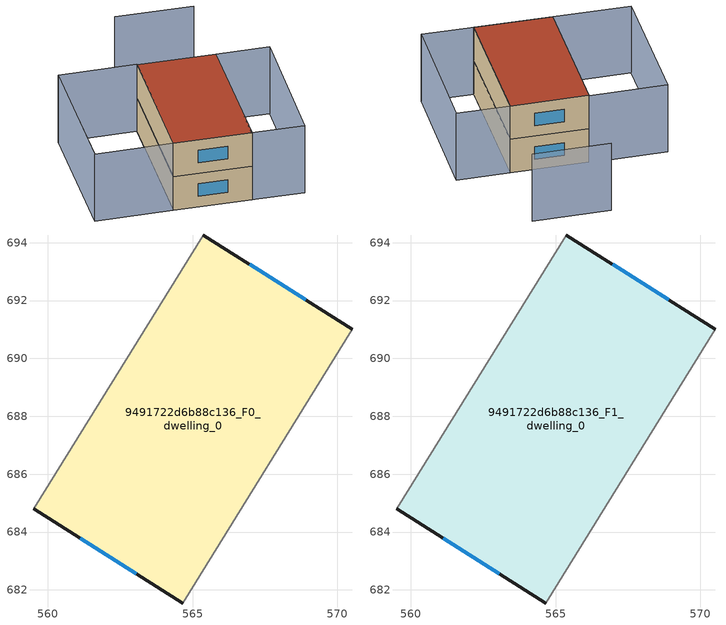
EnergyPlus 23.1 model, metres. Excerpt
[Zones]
9491722d6b88c136_F0_dwelling_0
 floor ground (EU_floor_Construction): 570.53,691.01 564.66,681.55 559.51,684.8 565.37,694.26 z0
 wall outside (EU_wall_Construction): 559.51,684.8 564.66,681.55 / 570.53,691.01 565.37,694.26 z0:3
 wall adiabatic (EU_wall_Construction): 564.66,681.55 570.53,691.01 / 565.37,694.26 559.51,684.8 z0:3
 window (EU_Window_Construction): 561.11,683.79 563.05,682.56 / 568.92,692.03 566.98,693.25 z0.93:2.07
9491722d6b88c136_F1_dwelling_0
 floor to 9491722d6b88c136_F0_dwelling_0 (EU_floor_Construction): 570.52,691.01 564.66,681.55 559.5,684.8 565.37,694.26 z3
 wall outside (EU_wall_Construction): 559.51,684.8 564.66,681.55 / 570.53,691.01 565.37,694.26 z3:6
 wall adiabatic (EU_wall_Construction): 564.66,681.55 570.53,691.01 / 565.37,694.26 559.51,684.8 z3:6
 window (EU_Window_Construction): 561.11,683.79 563.05,682.56 / 568.92,692.03 566.98,693.25 z3.93:5.07
 roof outside (EU_roof_Construction): 564.66,681.55 570.53,691.01 565.37,694.26 559.51,684.8 z6
shading: 560.18,697.47 554.35,688.05 / 574.11,696.8 568.93,700.01 / 565.38,694.28 559.5,684.8 / 559.5,684.8 554.32,688.01 / 554.32,688.01 560.2,697.49 / 560.2,697.49 565.38,694.28 / 570.52,691.01 574.03,688.8 / 574.03,688.8 568.08,679.39 / 568.08,679.39 564.58,681.6 / 564.58,681.6 570.52,691.01 z0:6
[Building]
EU S2 Campaign: North Axis=0; Terrain=City; Solar Distribution=FullExterior
[Site:Location]
Montreal-Trudeau.Intl.AP: Latitude=45.4667; Longitude=-73.75; Time Zone=-5; Elevation=36
[SizingPeriod:WeatherFileDays]
AnnualSizingPeriod: Begin Month=1; Begin Day of Month=1; End Month=12; End Day of Month=31; Day of Week for Start Day=Monday; Use Weather File Daylight Saving Period=No; Use Weather File Rain and Snow Indicators=No
[MATERIAL]
EU_InternalMass_Material: Roughness=MediumRough; Thickness=0.1; Conductivity=1; Density=1800; Specific Heat=900; Thermal Absorptance=0.9; Solar Absorptance=0.7; Visible Absorptance=0.7
[MATERIAL:NOMASS] Roughness=MediumRough; Thermal Absorptance=0.9; Solar Absorptance=0.7; Visible Absorptance=0.7
Name | Thermal Resistance
EU_wall_NoMass; EU_floor_NoMass | 1.36485
EU_roof_NoMass | 2.55992
[WINDOWMATERIAL:SIMPLEGLAZINGSYSTEM]
EU_Window_SimpleGlazing: UFactor=3.92339; Solar Heat Gain Coefficient=0.8; Visible Transmittance=0.8
[CONSTRUCTION]
EU_wall_Construction: EU_wall_NoMass
EU_roof_Construction: EU_roof_NoMass
EU_floor_Construction: EU_floor_NoMass
EU_Window_Construction: EU_Window_SimpleGlazing
EU_InternalMass_Construction: EU_InternalMass_Material
[ZONE] Type=1; Multiplier=1; Ceiling Height=autocalculate; Floor Area=autocalculate; Part of Total Floor Area=Yes
Name | Volume
9491722d6b88c136_F0_dwelling_0 | 203.595
9491722d6b88c136_F1_dwelling_0 | 203.594
[INTERNALMASS] Construction=EU_InternalMass_Construction; Surface Area=67.8647
Name | Zone or ZoneList
9491722d6b88c136_F0_dwelling_0_EU_InternalMass | 9491722d6b88c136_F0_dwelling_0
9491722d6b88c136_F1_dwelling_0_EU_InternalMass | 9491722d6b88c136_F1_dwelling_0
[OTHEREQUIPMENT] Fuel Type=Electricity; Design Level Calculation Method=Watts/Area; Power per Zone Floor Area=1; Fraction Latent=0; Fraction Radiant=0; Fraction Lost=0; Carbon Dioxide Generation Rate=0; EndUse Subcategory=EU_Step8_InternalGains
Name | Zone or ZoneList or Space or SpaceList | Schedule
EU_Step8_InternalGain_9491722d6b88c136_F0_dwelling_0_f000 | 9491722d6b88c136_F0_dwelling_0 | EU_Step8_GainSchedule_9491722d6b88c136_F0_dwelling_0_f000
EU_Step8_InternalGain_9491722d6b88c136_F1_dwelling_0_f000 | 9491722d6b88c136_F1_dwelling_0 | EU_Step8_GainSchedule_9491722d6b88c136_F1_dwelling_0_f000
[ZONEVENTILATION:DESIGNFLOWRATE] Schedule=EU_AlwaysOn; Design Flow Rate Calculation Method=AirChanges/Hour; Air Changes per Hour=0.860309; Ventilation Type=Natural; Fan Pressure Rise=0; Fan Total Efficiency=1; Constant Term Coefficient=1; Temperature Term Coefficient=0; Velocity Term Coefficient=0; Velocity Squared Term Coefficient=0; Minimum Indoor Temperature=-100; Maximum Indoor Temperature=100; Delta Temperature=-100; Minimum Outdoor Temperature=-100; Maximum Outdoor Temperature=100; Maximum Wind Speed=40
Name | Zone or ZoneList or Space or SpaceList
EU_ConstantAir_9491722d6b88c136_F0_dwelling_0 | 9491722d6b88c136_F0_dwelling_0
EU_ConstantAir_9491722d6b88c136_F1_dwelling_0 | 9491722d6b88c136_F1_dwelling_0
[HVACTEMPLATE:THERMOSTAT] Constant Heating Setpoint=20; Constant Cooling Setpoint=50
EU_HeatOnly_9491722d6b88c136_F0_dwelling_0; EU_HeatOnly_9491722d6b88c136_F1_dwelling_0
[HVACTEMPLATE:ZONE:IDEALLOADSAIRSYSTEM] System Availability Schedule=EU_AlwaysOn; Maximum Heating Supply Air Temperature=50; Minimum Cooling Supply Air Temperature=13; Maximum Heating Supply Air Humidity Ratio=0.0156; Minimum Cooling Supply Air Humidity Ratio=0.0077; Heating Limit=NoLimit; Cooling Limit=NoLimit; Heating Availability Schedule=EU_AlwaysOn; Cooling Availability Schedule=EU_CoolingOff; Dehumidification Control Type=ConstantSensibleHeatRatio; Cooling Sensible Heat Ratio=0.7; Dehumidification Setpoint=60; Humidification Control Type=None; Humidification Setpoint=30; Outdoor Air Method=None; Outdoor Air Flow Rate per Person=0.00944; Outdoor Air Flow Rate per Zone Floor Area=0; Outdoor Air Flow Rate per Zone=0; Demand Controlled Ventilation Type=None; Outdoor Air Economizer Type=NoEconomizer; Heat Recovery Type=None; Sensible Heat Recovery Effectiveness=0.7; Latent Heat Recovery Effectiveness=0.65
Name | Template Thermostat
9491722d6b88c136_F0_dwelling_0 | EU_HeatOnly_9491722d6b88c136_F0_dwelling_0
9491722d6b88c136_F1_dwelling_0 | EU_HeatOnly_9491722d6b88c136_F1_dwelling_0
[SIZING:ZONE] Zone Cooling Design Supply Air Temperature Input Method=SupplyAirTemperature; Zone Cooling Design Supply Air Temperature=13; Zone Heating Design Supply Air Temperature Input Method=SupplyAirTemperature; Zone Heating Design Supply Air Temperature=50; Zone Cooling Design Supply Air Humidity Ratio=0.008; Zone Heating Design Supply Air Humidity Ratio=0.008; Cooling Design Air Flow Method=DesignDay; Cooling Design Air Flow Rate=0; Cooling Minimum Air Flow per Zone Floor Area=0.000762; Cooling Minimum Air Flow=0; Cooling Minimum Air Flow Fraction=0.2; Heating Design Air Flow Method=DesignDay; Heating Design Air Flow Rate=0; Heating Maximum Air Flow per Zone Floor Area=0.002032; Heating Maximum Air Flow=0.141576; Heating Maximum Air Flow Fraction=0.3; Account for Dedicated Outdoor Air System=No; Dedicated Outdoor Air System Control Strategy=NeutralSupplyAir; Dedicated Outdoor Air Low Setpoint Temperature for Design=autosize; Dedicated Outdoor Air High Setpoint Temperature for Design=autosize; Zone Load Sizing Method=Sensible Load Only No Latent Load; Zone Latent Cooling Design Supply Air Humidity Ratio Input Method=HumidityRatioDifference; Zone Cooling Design Supply Air Humidity Ratio Difference=0.005; Zone Latent Heating Design Supply Air Humidity Ratio Input Method=HumidityRatioDifference; Zone Humidification Design Supply Air Humidity Ratio Difference=0.005
9491722d6b88c136_F0_dwelling_0; 9491722d6b88c136_F1_dwelling_0
[SCHEDULE:CONSTANT]
Name | Hourly Value
EU_AlwaysOn | 1
EU_CoolingOff | 0
[SCHEDULE:FILE] Column Number=1; Rows to Skip at Top=0; Number of Hours of Data=8760; Column Separator=Comma; Interpolate to Timestep=No; Minutes per Item=60; Adjust Schedule for Daylight Savings=Yes
Name | File
EU_Step8_GainSchedule_9491722d6b88c136_F0_dwelling_0_f000 | ../../schedules/9491722d6b88c136/9491722d6b88c136_F0_dwelling_0_f000_gain.csv
EU_Step8_GainSchedule_9491722d6b88c136_F1_dwelling_0_f000 | ../../schedules/9491722d6b88c136/9491722d6b88c136_F1_dwelling_0_f000_gain.csv
